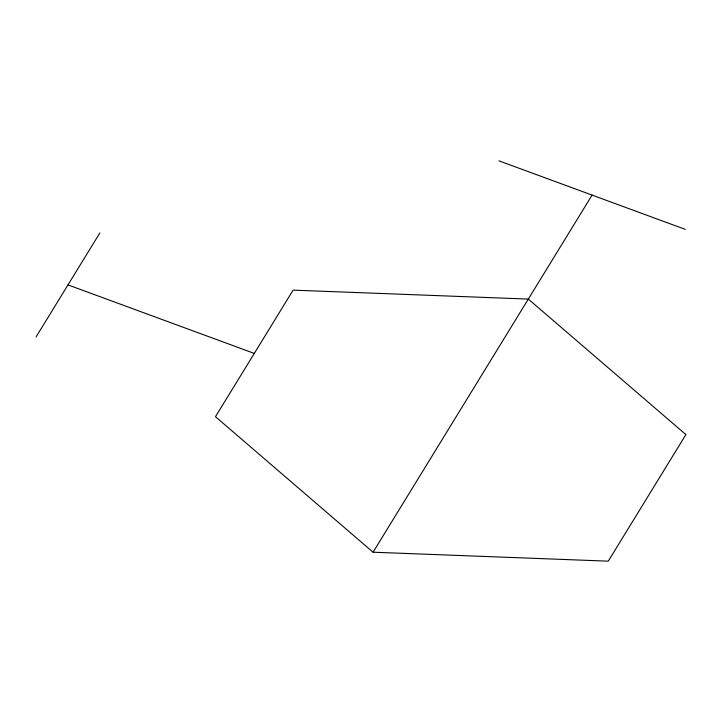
<?xml version="1.0" encoding="UTF-8"?>
<svg xmlns="http://www.w3.org/2000/svg" width="722" height="722" viewBox="0 0 722 722"><rect width="100%" height="100%" fill="white"/><g stroke="black" fill="none" stroke-linecap="round" stroke-linejoin="round"><path stroke-width="1.08" d="M36.1 336.894L99.871 232.908M373.066 552.213L608.276 561.165L685.9 434.59L528.314 299.079L293.114 290.136L215.481 416.702L373.066 552.213L592.094 195.102M498.938 160.835L685.25 229.361M67.985 284.901L254.297 353.419"/></g></svg>
